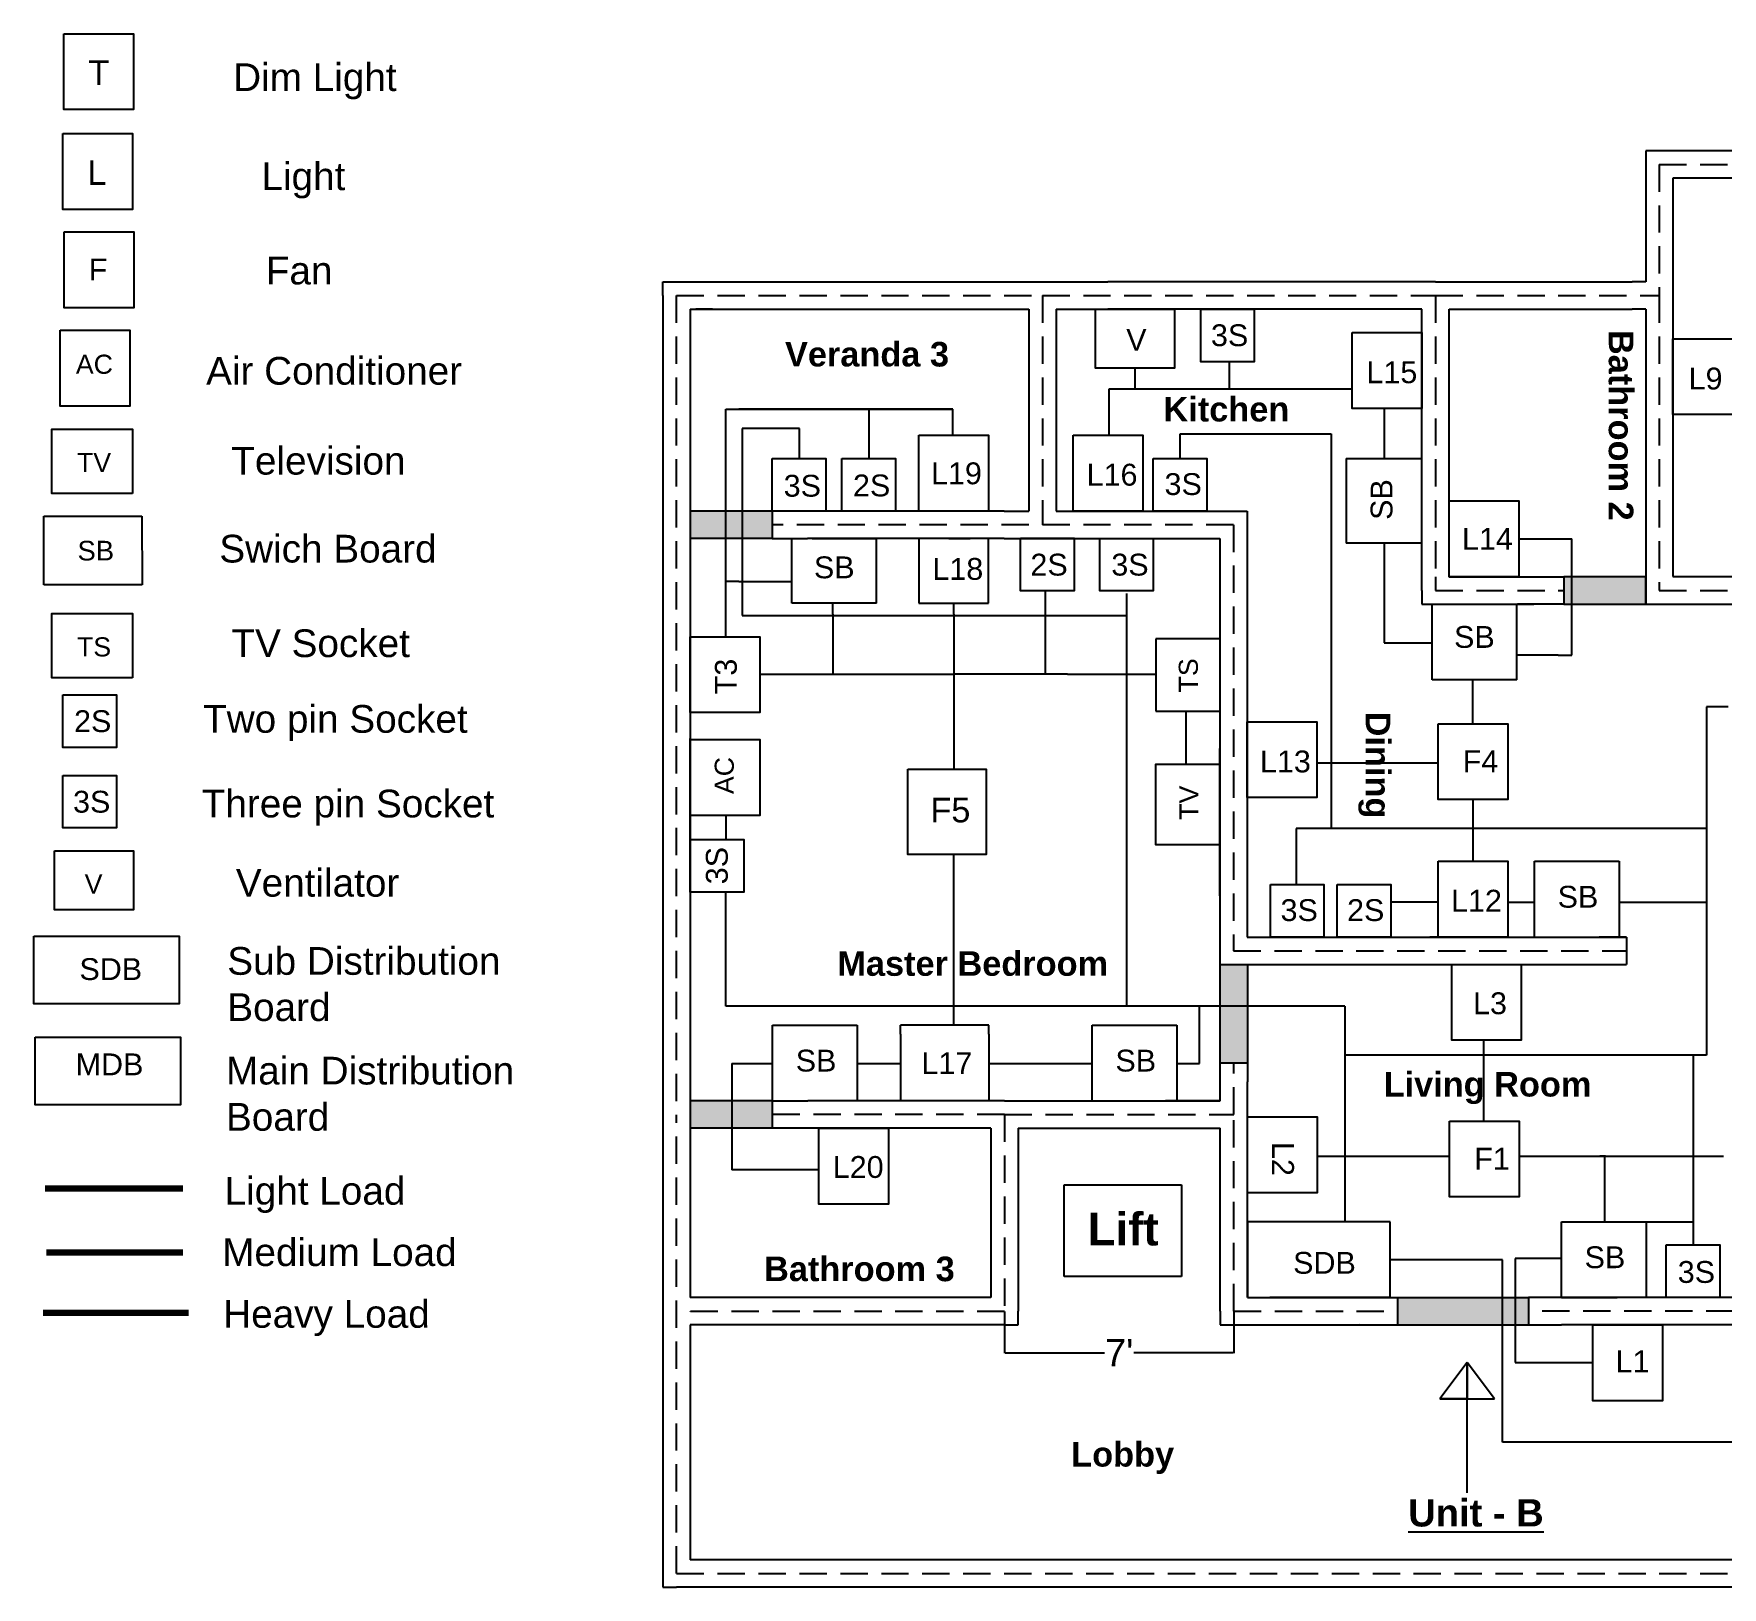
# Model space of a CAD drawing. Header units: inches. Extents: x -83441902 to -83440645, y 118546748 to 118547331.
# Drawn here: x -83441902 to -83441283, y 118546750 to 118547318 of the extents above; entities that cross this region are included whole.
import ezdxf

# ---------------------------------------------------------------- set-up
doc = ezdxf.new("R2010")
doc.units = ezdxf.units.IN
doc.header["$MEASUREMENT"] = 0
doc.linetypes.add('DASHEDX2', pattern=[1.5, 1, -0.5])
doc.styles.get("Standard").update_dxf_attribs({"font": 'ARIALUNI.TTF'})
doc.dimstyles.get("Standard").update_dxf_attribs({"dimtxt": 10, "dimasz": 0.18, "dimexe": 0.18, "dimexo": 0.0625, "dimgap": 0.09, "dimtad": 0, "dimdec": 1, "dimzin": 0, "dimdsep": 46, "dimlunit": 3, "dimtxsty": 'Standard', "dimcen": 0.09, "dimclrd": 3, "dimclre": 3, "dimadec": 0, "dimazin": 0, "dimtfac": 1, "dimtdec": 1, "dimtofl": 0, "dimtmove": 0, "dimatfit": 3, "dimfxl": 1, "dimtolj": 1, "dimtzin": 0, "dimarcsym": 0})

# ---------------------------------------------------------------- blocks, each defined once
blk = doc.blocks.new('*D3')
at = {"color": 3, "lineweight": -2, "ltscale": 10}
for p, q in [((-83441545.88, 118546850.68), (-83441545.88, 118546835.36)), ((-83441461.88, 118546850.68), (-83441461.88, 118546835.36)), ((-83441545.7, 118546835.54), (-83441509.2, 118546835.54)), ((-83441462.06, 118546835.54), (-83441498.55, 118546835.54))]:
    blk.add_line(p, q, dxfattribs=at)
at = {"color": 3, "ltscale": 10}
for points in [[(-83441545.7, 118546835.57), (-83441545.7, 118546835.51), (-83441545.88, 118546835.54)], [(-83441462.06, 118546835.57), (-83441462.06, 118546835.51), (-83441461.88, 118546835.54)]]:
    blk.add_solid(points, dxfattribs=at)
at = {"layer": 'Defpoints', "color": 0, "ltscale": 10}
for p in [(-83441545.88, 118546850.74), (-83441461.88, 118546850.74), (-83441461.88, 118546835.54)]:
    blk.add_point(p, dxfattribs=at)
at = {"color": 0, "ltscale": 10, "insert": (-83441503.88, 118546835.54), "char_height": 10, "attachment_point": 5}
blk.add_mtext("\\A1;7'", dxfattribs=at)
blk = doc.blocks.new('A$C3D90195F')
at = {"ltscale": 10, "insert": (0.74, 10.61), "char_height": 8, "width": 21.5, "attachment_point": 1}
blk.add_mtext('{\\fArial|b0|i0|c0|p34;3S}', dxfattribs=at)

msp = doc.modelspace()

# ---------------------------------------------------------------- hatches: boundary and pattern name
at = {"ltscale": 10}
h = msp.add_hatch(color=1, dxfattribs=at)
h.set_gradient(color1=(228, 121, 27), one_color=1, tint=1)
h.paths.add_polyline_path([(-83441631, 118547143.74), (-83441661, 118547143.74), (-83441661, 118547133.74), (-83441631, 118547133.74)])
h = msp.add_hatch(color=5, dxfattribs=at)
h.set_gradient(color1=(228, 121, 27), one_color=1, tint=1)
h.paths.add_polyline_path([(-83441311, 118547119.68), (-83441341, 118547119.68), (-83441341, 118547109.68), (-83441311, 118547109.68)])
h = msp.add_hatch(color=5, dxfattribs=at)
h.set_gradient(color1=(228, 121, 27), one_color=1, tint=1)
h.paths.add_polyline_path([(-83441456.88, 118546977.74), (-83441466.88, 118546977.74), (-83441466.88, 118546941.74), (-83441456.88, 118546941.74)])
h = msp.add_hatch(color=1, dxfattribs=at)
h.set_gradient(color1=(228, 121, 27), one_color=1, tint=1)
h.paths.add_polyline_path([(-83441630.87, 118546927.74), (-83441661, 118546927.74), (-83441661, 118546927.68), (-83441661, 118546917.74), (-83441630.87, 118546917.74)])
h = msp.add_hatch(color=1, dxfattribs=at)
h.set_gradient(color1=(228, 121, 27), one_color=1, tint=1)
h.paths.add_polyline_path([(-83441353.88, 118546855.74), (-83441401.88, 118546855.74), (-83441401.88, 118546845.74), (-83441353.88, 118546845.74)])

# ---------------------------------------------------------------- linework, layer by layer
for p, q in [((-83441306, 118547275.68), (-83441311, 118547275.68)), ((-83441311, 118547275.68), (-83441311, 118547270.68)), ((-83441114, 118547275.68), (-83441306, 118547275.68)), ((-83441311, 118547270.68), (-83441311, 118547227.68)), ((-83441119, 118547265.68), (-83441301, 118547265.68)), ((-83441301, 118547265.68), (-83441301, 118547222.68)), ((-83441301, 118547265.68), (-83441301, 118547222.68)), ((-83441671, 118547222.68), (-83441671, 118547227.68)), ((-83441671, 118547227.68), (-83441666, 118547227.68)), ((-83441671, 118547222.68), (-83441671, 118546922.68)), ((-83441666, 118547227.68), (-83441545.94, 118547227.68)), ((-83441545.94, 118547227.68), (-83441508, 118547227.68)), ((-83441545.94, 118547227.68), (-83441508, 118547227.68)), ((-83441388, 118547227.68), (-83441508, 118547227.68)), ((-83441388, 118547227.68), (-83441316, 118547227.68)), ((-83441311, 118547227.68), (-83441316, 118547227.68)), ((-83441661, 118547217.68), (-83441545.94, 118547217.68)), ((-83441661, 118547217.68), (-83441661, 118546927.68)), ((-83441545.94, 118547217.68), (-83441537, 118547217.68)), ((-83441537, 118547217.68), (-83441537, 118547143.74)), ((-83441527, 118547217.68), (-83441527, 118547143.74)), ((-83441527, 118547217.68), (-83441508, 118547217.68)), ((-83441393, 118547217.68), (-83441508, 118547217.68)), ((-83441393, 118547198.68), (-83441393, 118547217.68)), ((-83441383, 118547217.68), (-83441316, 118547217.68)), ((-83441383, 118547198.68), (-83441383, 118547217.68)), ((-83441311, 118547217.68), (-83441316, 118547217.68)), ((-83441311, 118547217.68), (-83441316, 118547217.68)), ((-83441311, 118547217.68), (-83441316, 118547217.68)), ((-83441311, 118547217.68), (-83441311, 118547119.68)), ((-83441393, 118547114.68), (-83441393, 118547198.68)), ((-83441383, 118547119.68), (-83441383, 118547198.68)), ((-83441546, 118547143.74), (-83441618, 118547143.74)), ((-83441546, 118547143.74), (-83441537, 118547143.74)), ((-83441527, 118547143.74), (-83441462, 118547143.74)), ((-83441462, 118547143.74), (-83441457, 118547143.74)), ((-83441457, 118547143.74), (-83441457, 118547138.74)), ((-83441537, 118547138.74), (-83441537, 118547138.68)), ((-83441527, 118547138.74), (-83441527, 118547138.68)), ((-83441457, 118547138.74), (-83441457, 118546987.74)), ((-83441546, 118547133.74), (-83441618, 118547133.74)), ((-83441546, 118547133.74), (-83441467, 118547133.74)), ((-83441467, 118547133.74), (-83441467, 118546982.74)), ((-83441388, 118547119.68), (-83441388, 118547114.68)), ((-83441383, 118547119.68), (-83441352, 118547119.68)), ((-83441383, 118547119.68), (-83441352, 118547119.68)), ((-83441311, 118547119.68), (-83441311, 118547109.68)), ((-83441393, 118547114.68), (-83441393, 118547109.68)), ((-83441393, 118547109.68), (-83441388, 118547109.68)), ((-83441388, 118547109.68), (-83441352, 118547109.68)), ((-83441467, 118546982.74), (-83441467, 118546977.74)), ((-83441467, 118546977.74), (-83441462, 118546977.74)), ((-83441466.88, 118546927.74), (-83441466.88, 118546934.74)), ((-83441456.88, 118546922.74), (-83441456.88, 118546934.74)), ((-83441666, 118546927.68), (-83441666, 118546927.68)), ((-83441545.88, 118546927.74), (-83441466.88, 118546927.74)), ((-83441671, 118546922.68), (-83441671, 118546850.68)), ((-83441550.88, 118546922.74), (-83441550.88, 118546922.74)), ((-83441456.88, 118546855.74), (-83441456.88, 118546922.74)), ((-83441661, 118546917.68), (-83441661, 118546855.74)), ((-83441550.88, 118546917.74), (-83441550.88, 118546855.74)), ((-83441545.88, 118546917.74), (-83441545.87, 118546917.74)), ((-83441545.87, 118546917.74), (-83441545.88, 118546917.74)), ((-83441540.88, 118546917.74), (-83441540.88, 118546850.74)), ((-83441540.88, 118546917.74), (-83441466.88, 118546917.74)), ((-83441466.88, 118546850.74), (-83441466.88, 118546917.74)), ((-83441671, 118546850.68), (-83441671, 118546754.68)), ((-83441661, 118546850.74), (-83441661, 118546850.68)), ((-83441661, 118546850.74), (-83441661, 118546850.68)), ((-83441466.88, 118546850.74), (-83441466.88, 118546845.74)), ((-83441661, 118546845.74), (-83441661, 118546759.68)), ((-83441661, 118546845.74), (-83441661, 118546759.68)), ((-83441466.88, 118546845.74), (-83441461.88, 118546845.74)), ((-83441666, 118546759.68), (-83441666, 118546759.68)), ((-83441150.03, 118546759.74), (-83441661, 118546759.68)), ((-83441671, 118546754.68), (-83441671, 118546749.68)), ((-83441671, 118546749.68), (-83441666, 118546749.68)), ((-83441150.03, 118546749.74), (-83441666, 118546749.68)), ((-83441150.03, 118546749.74), (-83441666, 118546749.68))]:
    msp.add_line(p, q)
at = {"linetype": 'DASHEDX2', "ltscale": 10}
for p, q in [((-83441306, 118547270.68), (-83441306, 118547222.68)), ((-83441306, 118547270.68), (-83441114, 118547270.68)), ((-83441666, 118547222.68), (-83441532, 118547222.68)), ((-83441666, 118546927.68), (-83441666, 118547222.68)), ((-83441532, 118547222.68), (-83441388, 118547222.68)), ((-83441532, 118547222.68), (-83441532, 118547138.68)), ((-83441388, 118547222.68), (-83441306, 118547222.68)), ((-83441388, 118547222.68), (-83441388, 118547114.68)), ((-83441306, 118547222.68), (-83441306, 118547114.68)), ((-83441462, 118547138.74), (-83441631, 118547138.74)), ((-83441462, 118547138.74), (-83441462, 118546982.74)), ((-83441388, 118547114.68), (-83441341, 118547114.68)), ((-83441306, 118547114.68), (-83441275, 118547114.68)), ((-83441462, 118546982.74), (-83441318, 118546982.74)), ((-83441461.88, 118546922.74), (-83441461.88, 118546941.74)), ((-83441666, 118546754.68), (-83441666, 118546922.68)), ((-83441545.88, 118546922.74), (-83441630.87, 118546922.74)), ((-83441545.88, 118546922.74), (-83441461.88, 118546922.74)), ((-83441545.88, 118546922.74), (-83441545.88, 118546850.74)), ((-83441461.88, 118546850.74), (-83441461.88, 118546922.74)), ((-83441545.88, 118546850.68), (-83441666, 118546850.68)), ((-83441461.88, 118546850.74), (-83441401.88, 118546850.74)), ((-83441233.88, 118546850.74), (-83441353.88, 118546850.74)), ((-83441666, 118546754.68), (-83441041.88, 118546754.68))]:
    msp.add_line(p, q, dxfattribs=at)
at = {"ltscale": 10}
for p, q in [((-83441301, 118547222.68), (-83441301, 118547119.74)), ((-83441661, 118547217.68), (-83441658.98, 118547217.68)), ((-83441652.9, 118547217.68), (-83441658.98, 118547217.68)), ((-83441420.74, 118547163), (-83441393, 118547163)), ((-83441420.74, 118547163), (-83441420.74, 118547132)), ((-83441897.85, 118547116.68), (-83441897.85, 118547141.84)), ((-83441897.85, 118547141.84), (-83441861.88, 118547141.84)), ((-83441861.88, 118547141.88), (-83441861.85, 118547116.68)), ((-83441631, 118547143.74), (-83441661, 118547143.74)), ((-83441618, 118547143.74), (-83441631, 118547143.74)), ((-83441631, 118547143.74), (-83441631, 118547133.74)), ((-83441605.42, 118547143.74), (-83441613.19, 118547143.74)), ((-83441393, 118547114.68), (-83441393, 118547146.86)), ((-83441631, 118547133.74), (-83441661, 118547133.74)), ((-83441631, 118547133.74), (-83441618, 118547133.74)), ((-83441623.76, 118547110), (-83441623.76, 118547133.74)), ((-83441616.38, 118547133.74), (-83441594.38, 118547133.74)), ((-83441594.38, 118547133.74), (-83441592.75, 118547133.74)), ((-83441592.76, 118547110), (-83441592.75, 118547133.74)), ((-83441577.21, 118547133.74), (-83441577.21, 118547110)), ((-83441566.26, 118547133.74), (-83441558.49, 118547133.74)), ((-83441551.71, 118547110), (-83441551.71, 118547133.74)), ((-83441521.1, 118547133.74), (-83441507.89, 118547133.74)), ((-83441393, 118547132), (-83441420.74, 118547132)), ((-83441861.85, 118547116.68), (-83441897.85, 118547116.68)), ((-83441361.99, 118547119.68), (-83441369.76, 118547119.68)), ((-83441352, 118547119.68), (-83441342, 118547119.68)), ((-83441342, 118547119.68), (-83441341, 118547119.68)), ((-83441341, 118547119.68), (-83441341, 118547109.68)), ((-83441311, 118547119.68), (-83441341, 118547119.68)), ((-83441311, 118547109.68), (-83441311, 118547119.68)), ((-83441301, 118547119.74), (-83441273.5, 118547119.74)), ((-83441592.76, 118547110), (-83441623.76, 118547110)), ((-83441577.21, 118547110), (-83441564.46, 118547110)), ((-83441577.21, 118547110), (-83441551.71, 118547110)), ((-83441564.46, 118547110), (-83441551.71, 118547110)), ((-83441393, 118547109.68), (-83441390, 118547109.68)), ((-83441389.26, 118547081.93), (-83441389.26, 118547109.68)), ((-83441358.26, 118547081.93), (-83441358.26, 118547109.68)), ((-83441341, 118547109.68), (-83441358, 118547109.68)), ((-83441342, 118547109.68), (-83441352, 118547109.68)), ((-83441341, 118547109.68), (-83441311, 118547109.68)), ((-83441311, 118547109.68), (-83441301, 118547109.68)), ((-83441301, 118547109.68), (-83441273.5, 118547109.68)), ((-83441467, 118547097), (-83441490.5, 118547097)), ((-83441490.5, 118547097), (-83441490.5, 118547070.5)), ((-83441358.26, 118547081.93), (-83441389.26, 118547081.93)), ((-83441490.5, 118547070.5), (-83441467, 118547070.5)), ((-83441661, 118547004.19), (-83441661, 118547060.44)), ((-83441467, 118547002.83), (-83441467, 118547056.83)), ((-83441351.76, 118546987.74), (-83441351.76, 118547015.48)), ((-83441351.76, 118547015.48), (-83441320.76, 118547015.48)), ((-83441320.76, 118547015.48), (-83441320.76, 118546987.74)), ((-83441457, 118546987.74), (-83441318, 118546987.74)), ((-83441382.31, 118546987.74), (-83441390.08, 118546987.74)), ((-83441360.68, 118546987.74), (-83441351.76, 118546987.74)), ((-83441318, 118546987.74), (-83441328, 118546987.74)), ((-83441318, 118546987.74), (-83441318, 118546982.74)), ((-83441318, 118546982.74), (-83441318, 118546977.74)), ((-83441466.88, 118546941.74), (-83441466.88, 118546977.74)), ((-83441466.88, 118546977.74), (-83441456.88, 118546977.74)), ((-83441462, 118546977.74), (-83441318, 118546977.74)), ((-83441456.88, 118546977.74), (-83441456.88, 118546941.74)), ((-83441630.87, 118546927.74), (-83441630.87, 118546955.48)), ((-83441630.87, 118546955.48), (-83441599.87, 118546955.48)), ((-83441599.87, 118546955.48), (-83441599.87, 118546927.74)), ((-83441583.96, 118546952.2), (-83441583.96, 118546955.48)), ((-83441551.63, 118546955.48), (-83441583.96, 118546955.48)), ((-83441583.96, 118546952.2), (-83441583.96, 118546927.74)), ((-83441551.63, 118546952.2), (-83441551.63, 118546955.48)), ((-83441551.63, 118546952.2), (-83441551.63, 118546927.74)), ((-83441513.76, 118546927.74), (-83441513.76, 118546955.48)), ((-83441513.76, 118546955.48), (-83441482.76, 118546955.48)), ((-83441482.76, 118546955.48), (-83441482.76, 118546927.74)), ((-83441466.88, 118546934.74), (-83441466.88, 118546941.74)), ((-83441466.88, 118546941.74), (-83441456.88, 118546941.74)), ((-83441456.88, 118546941.74), (-83441456.88, 118546934.74)), ((-83441630.87, 118546927.74), (-83441661, 118546927.74)), ((-83441661, 118546927.68), (-83441661, 118546917.74)), ((-83441630.87, 118546917.74), (-83441630.87, 118546927.74)), ((-83441630.87, 118546927.74), (-83441617.88, 118546927.74)), ((-83441545.88, 118546927.74), (-83441617.88, 118546927.74)), ((-83441558.62, 118546927.74), (-83441566.39, 118546927.74)), ((-83441545.88, 118546927.74), (-83441557.39, 118546927.74)), ((-83441466.88, 118546927.74), (-83441486.88, 118546927.74)), ((-83441630.87, 118546917.74), (-83441661, 118546917.74)), ((-83441617.88, 118546917.74), (-83441630.87, 118546917.74)), ((-83441550.88, 118546917.74), (-83441617.88, 118546917.74)), ((-83441603.69, 118546917.74), (-83441595.92, 118546917.74)), ((-83441524, 118546897), (-83441481, 118546897)), ((-83441524, 118546863.5), (-83441524, 118546897)), ((-83441481, 118546897), (-83441481, 118546863.5)), ((-83441404.64, 118546883.48), (-83441456.88, 118546883.48)), ((-83441456.88, 118546883.48), (-83441456.88, 118546855.74)), ((-83441404.64, 118546855.77), (-83441404.64, 118546883.48)), ((-83441341.88, 118546855.74), (-83441341.88, 118546883.48)), ((-83441341.88, 118546883.48), (-83441310.88, 118546883.48)), ((-83441341.88, 118546883.48), (-83441326, 118546883.48)), ((-83441341.88, 118546883.48), (-83441326, 118546883.48)), ((-83441310.88, 118546883.48), (-83441310.88, 118546855.74)), ((-83441481, 118546863.5), (-83441524, 118546863.5)), ((-83441550.88, 118546855.74), (-83441661, 118546855.74)), ((-83441540.88, 118546845.74), (-83441540.88, 118546850.74)), ((-83441456.88, 118546855.74), (-83441404.64, 118546855.77)), ((-83441456.88, 118546855.74), (-83441401.88, 118546855.74)), ((-83441426.64, 118546855.79), (-83441448.7, 118546855.81)), ((-83441404.64, 118546855.77), (-83441426.64, 118546855.79)), ((-83441401.88, 118546855.74), (-83441401.88, 118546845.74)), ((-83441401.88, 118546855.74), (-83441353.88, 118546855.74)), ((-83441341.88, 118546855.74), (-83441353.88, 118546855.74)), ((-83441353.88, 118546855.74), (-83441353.88, 118546845.74)), ((-83441238.88, 118546855.74), (-83441341.88, 118546855.74)), ((-83441341.88, 118546855.74), (-83441321.47, 118546855.74)), ((-83441545.88, 118546845.74), (-83441661, 118546845.74)), ((-83441545.88, 118546845.74), (-83441540.88, 118546845.74)), ((-83441461.88, 118546845.74), (-83441401.88, 118546845.74)), ((-83441415.92, 118546845.72), (-83441445.9, 118546845.69)), ((-83441401.88, 118546845.74), (-83441353.88, 118546845.74)), ((-83441353.88, 118546845.74), (-83441341.88, 118546845.74)), ((-83441236.88, 118546845.74), (-83441341.88, 118546845.74)), ((-83441376.42, 118546832), (-83441386.42, 118546818.6)), ((-83441376.42, 118546784.26), (-83441376.42, 118546832)), ((-83441376.42, 118546832), (-83441376.42, 118546818.6)), ((-83441366.42, 118546818.6), (-83441376.42, 118546832)), ((-83441376.42, 118546818.6), (-83441386.42, 118546818.6)), ((-83441386.42, 118546818.6), (-83441376.42, 118546818.6)), ((-83441376.42, 118546818.6), (-83441366.42, 118546818.6))]:
    msp.add_line(p, q, dxfattribs=at)
at = {"color": 1, "ltscale": 10}
for p, q in [((-83441463.5, 118547188.5), (-83441463.5, 118547198.41)), ((-83441498, 118547188.5), (-83441498, 118547196)), ((-83441507.5, 118547183), (-83441507.5, 118547188.5)), ((-83441507.5, 118547188.5), (-83441450, 118547188.5)), ((-83441507.5, 118547188.5), (-83441498, 118547188.5)), ((-83441498, 118547188.5), (-83441463.5, 118547188.5)), ((-83441450, 118547188.5), (-83441418.51, 118547188.5)), ((-83441648, 118547097.74), (-83441648, 118547181)), ((-83441648, 118547181), (-83441564.76, 118547181)), ((-83441593.76, 118547181), (-83441643.26, 118547181)), ((-83441595.5, 118547163), (-83441595.5, 118547181)), ((-83441564.76, 118547181), (-83441593.76, 118547181)), ((-83441564.76, 118547171.48), (-83441564.76, 118547181)), ((-83441507.5, 118547171.48), (-83441507.5, 118547183)), ((-83441406.76, 118547181.31), (-83441406.76, 118547163)), ((-83441406.76, 118547132), (-83441406.76, 118547095.5)), ((-83441357.49, 118547133.55), (-83441343, 118547133.55)), ((-83441343, 118547133.55), (-83441338, 118547133.55)), ((-83441338, 118547091), (-83441338, 118547133.55)), ((-83441643.26, 118547118), (-83441648, 118547118)), ((-83441643.26, 118547118), (-83441623.76, 118547118)), ((-83441531, 118547114.5), (-83441531, 118547084.01)), ((-83441608.76, 118547105.99), (-83441608.76, 118547110)), ((-83441608.76, 118547105.99), (-83441608.76, 118547084.01)), ((-83441564.46, 118547105.99), (-83441564.46, 118547110)), ((-83441564.46, 118547105.99), (-83441564.46, 118547049.19)), ((-83441406.76, 118547095.5), (-83441389.26, 118547095.5)), ((-83441343, 118547091), (-83441358.26, 118547091)), ((-83441343, 118547091), (-83441338, 118547091)), ((-83441635.49, 118547084.01), (-83441564.46, 118547084.01)), ((-83441525.1, 118547084.01), (-83441564.46, 118547084.01)), ((-83441522.76, 118547084), (-83441525.1, 118547084.01)), ((-83441522.76, 118547084), (-83441490.5, 118547084)), ((-83441374.26, 118547065.83), (-83441374.26, 118547081.93)), ((-83441479.5, 118547070.5), (-83441479.5, 118547051)), ((-83441431.49, 118547051.5), (-83441387.05, 118547051.5)), ((-83441374.26, 118547038.09), (-83441374.26, 118547015.48)), ((-83441564.46, 118546955.48), (-83441564.46, 118547017.98)), ((-83441387.05, 118547000.5), (-83441404.38, 118547000.5)), ((-83441361.54, 118547000.5), (-83441351.76, 118547000.5)), ((-83441320.76, 118547000.5), (-83441288.76, 118547000.5)), ((-83441474.5, 118546941.5), (-83441474.5, 118546962.5)), ((-83441370.26, 118546920.31), (-83441370.26, 118546949.99)), ((-83441645.76, 118546941.5), (-83441630.87, 118546941.5)), ((-83441645.76, 118546941.5), (-83441645.76, 118546902.5)), ((-83441599.87, 118546941.5), (-83441583.96, 118546941.5)), ((-83441551.63, 118546941.5), (-83441513.76, 118546941.5)), ((-83441482.76, 118546941.5), (-83441474.5, 118546941.5)), ((-83441431.36, 118546907.5), (-83441382.82, 118546907.5)), ((-83441357.31, 118546907.5), (-83441327.76, 118546907.5)), ((-83441327.76, 118546907.5), (-83441327.76, 118546907.5)), ((-83441325.76, 118546907.5), (-83441327.76, 118546907.5)), ((-83441327.76, 118546907.5), (-83441282.54, 118546907.5)), ((-83441326, 118546883.48), (-83441326, 118546907.5)), ((-83441613.93, 118546902.5), (-83441645.76, 118546902.5)), ((-83441310.88, 118546883.48), (-83441293.5, 118546883.48)), ((-83441341.88, 118546870), (-83441358.76, 118546870)), ((-83441358.76, 118546870), (-83441358.76, 118546832)), ((-83441358.76, 118546832), (-83441330.34, 118546832))]:
    msp.add_line(p, q, dxfattribs=at)
at = {"color": 5, "ltscale": 10}
for p, q in [((-83441621, 118547174), (-83441642, 118547174)), ((-83441642, 118547174), (-83441642, 118547105.5)), ((-83441621, 118547163), (-83441621, 118547174)), ((-83441481.5, 118547163), (-83441481.5, 118547172)), ((-83441481.5, 118547172), (-83441426.26, 118547172)), ((-83441426.26, 118547172), (-83441426.26, 118547027.5)), ((-83441501.19, 118547113.5), (-83441501.19, 118546962.5)), ((-83441642, 118547105.5), (-83441501.19, 118547105.5)), ((-83441280.76, 118547072), (-83441288.76, 118547072)), ((-83441288.76, 118547072), (-83441288.76, 118546944.5)), ((-83441648, 118547032.31), (-83441648, 118547023.45)), ((-83441288.76, 118547027.5), (-83441439, 118547027.5)), ((-83441439, 118547027.5), (-83441439, 118547007)), ((-83441648, 118546962.5), (-83441648, 118547004.19)), ((-83441505.89, 118546962.5), (-83441648, 118546962.5)), ((-83441421.26, 118546962.5), (-83441505.89, 118546962.5)), ((-83441421.26, 118546962.5), (-83441421.26, 118546883.48)), ((-83441288.76, 118546944.5), (-83441421.26, 118546944.5)), ((-83441293.5, 118546875), (-83441293.5, 118546944.5))]:
    msp.add_line(p, q, dxfattribs=at)
at = {"color": 1, "lineweight": 140, "ltscale": 10}
msp.add_line((-83441897.35, 118546895.68), (-83441846.85, 118546895.68), dxfattribs=at)
at = {"color": 5, "lineweight": 140, "ltscale": 10}
msp.add_line((-83441896.85, 118546872.18), (-83441846.85, 118546872.18), dxfattribs=at)
at = {"color": 2, "ltscale": 10}
for p, q in [((-83441363.5, 118546869.5), (-83441404.64, 118546869.5)), ((-83441363.5, 118546802.74), (-83441363.5, 118546869.5)), ((-83441276.88, 118546802.74), (-83441363.5, 118546802.74))]:
    msp.add_line(p, q, dxfattribs=at)
at = {"color": 2, "lineweight": 140, "ltscale": 10}
msp.add_line((-83441898.1, 118546850.18), (-83441844.85, 118546850.18), dxfattribs=at)
at = {"ltscale": 10}
for points in [[(-83441890.5, 118547318.5), (-83441864.99, 118547318.5), (-83441864.99, 118547290.76), (-83441890.5, 118547290.76)], [(-83441890.85, 118547281.93), (-83441865.34, 118547281.93), (-83441865.34, 118547254.18), (-83441890.85, 118547254.18)], [(-83441890.35, 118547245.93), (-83441864.84, 118547245.93), (-83441864.84, 118547218.18), (-83441890.35, 118547218.18)], [(-83441512.5, 118547217.67), (-83441483.65, 118547217.67), (-83441483.65, 118547196), (-83441512.5, 118547196)], [(-83441474, 118547217.68), (-83441454.38, 118547217.68), (-83441454.38, 118547198.41), (-83441474, 118547198.41)], [(-83441891.85, 118547209.93), (-83441866.34, 118547209.93), (-83441866.34, 118547182.18), (-83441891.85, 118547182.18)], [(-83441418.51, 118547209.06), (-83441393, 118547209.06), (-83441393, 118547181.31), (-83441418.51, 118547181.31)], [(-83441301, 118547206.81), (-83441275.49, 118547206.81), (-83441275.49, 118547179.06), (-83441301, 118547179.06)], [(-83441865.35, 118547150.18), (-83441894.85, 118547150.18), (-83441894.85, 118547173.68), (-83441865.35, 118547173.68)], [(-83441577.21, 118547171.48), (-83441551.69, 118547171.48), (-83441551.69, 118547143.74), (-83441577.21, 118547143.74)], [(-83441520.76, 118547171.48), (-83441495.25, 118547171.48), (-83441495.25, 118547143.74), (-83441520.76, 118547143.74)], [(-83441631, 118547163), (-83441611.38, 118547163), (-83441611.38, 118547143.74), (-83441631, 118547143.74)], [(-83441605.42, 118547163), (-83441585.79, 118547163), (-83441585.79, 118547143.74), (-83441605.42, 118547143.74)], [(-83441491.38, 118547163), (-83441471.76, 118547163), (-83441471.76, 118547143.74), (-83441491.38, 118547143.74)], [(-83441383, 118547147.42), (-83441357.49, 118547147.42), (-83441357.49, 118547119.68), (-83441383, 118547119.68)], [(-83441540, 118547133.76), (-83441520.38, 118547133.76), (-83441520.38, 118547114.5), (-83441540, 118547114.5)], [(-83441511, 118547133.74), (-83441491.38, 118547133.74), (-83441491.38, 118547114.48), (-83441511, 118547114.48)], [(-83441865.35, 118547082.68), (-83441894.85, 118547082.68), (-83441894.85, 118547106.18), (-83441865.35, 118547106.18)], [(-83441661, 118547097.74), (-83441635.49, 118547097.74), (-83441635.49, 118547070), (-83441661, 118547070)], [(-83441890.85, 118547076.44), (-83441871.23, 118547076.44), (-83441871.23, 118547057.18), (-83441890.85, 118547057.18)], [(-83441457, 118547066.58), (-83441431.49, 118547066.58), (-83441431.49, 118547038.84), (-83441457, 118547038.84)], [(-83441387.05, 118547065.83), (-83441361.54, 118547065.83), (-83441361.54, 118547038.09), (-83441387.05, 118547038.09)], [(-83441661, 118547060.06), (-83441635.49, 118547060.06), (-83441635.49, 118547032.31), (-83441661, 118547032.31)], [(-83441581.34, 118547049.19), (-83441552.64, 118547049.19), (-83441552.64, 118547017.98), (-83441581.34, 118547017.98)], [(-83441467, 118547051), (-83441467, 118547021.5), (-83441490.5, 118547021.5), (-83441490.5, 118547051)], [(-83441890.85, 118547046.94), (-83441871.23, 118547046.94), (-83441871.23, 118547027.68), (-83441890.85, 118547027.68)], [(-83441893.85, 118547019.35), (-83441865.01, 118547019.35), (-83441865.01, 118546997.68), (-83441893.85, 118546997.68)], [(-83441661, 118547023.45), (-83441641.38, 118547023.45), (-83441641.38, 118547004.19), (-83441661, 118547004.19)], [(-83441387.05, 118547015.48), (-83441361.54, 118547015.48), (-83441361.54, 118546987.74), (-83441387.05, 118546987.74)], [(-83441448.5, 118547007), (-83441428.88, 118547007), (-83441428.88, 118546987.74), (-83441448.5, 118546987.74)], [(-83441424, 118547007), (-83441404.38, 118547007), (-83441404.38, 118546987.74), (-83441424, 118546987.74)], [(-83441901.5, 118546988.04), (-83441848.23, 118546988.04), (-83441848.23, 118546963.3), (-83441901.5, 118546963.3)], [(-83441382.07, 118546977.74), (-83441356.56, 118546977.74), (-83441356.56, 118546949.99), (-83441382.07, 118546949.99)], [(-83441901, 118546951.04), (-83441847.73, 118546951.04), (-83441847.73, 118546926.3), (-83441901, 118546926.3)], [(-83441456.88, 118546921.89), (-83441431.36, 118546921.89), (-83441431.36, 118546894.14), (-83441456.88, 118546894.14)], [(-83441382.82, 118546920.31), (-83441357.31, 118546920.31), (-83441357.31, 118546892.57), (-83441382.82, 118546892.57)], [(-83441613.93, 118546917.74), (-83441588.42, 118546917.74), (-83441588.42, 118546889.99), (-83441613.93, 118546889.99)], [(-83441303.5, 118546875), (-83441283.88, 118546875), (-83441283.88, 118546855.74), (-83441303.5, 118546855.74)], [(-83441330.34, 118546845.72), (-83441304.83, 118546845.72), (-83441304.83, 118546817.97), (-83441330.34, 118546817.97)]]:
    msp.add_lwpolyline(points, close=True, dxfattribs=at)

# ---------------------------------------------------------------- block references
at = {"color": 1, "ltscale": 10}
msp.add_blockref('A$C3D90195F', (-83441300, 118546858.5), dxfattribs=at)

# ---------------------------------------------------------------- texts
at = {"linetype": 'DASHEDX2', "ltscale": 10}
for s, insert, char_height, width, attachment_point in [('{\\fArial|b0|i0|c0|p34;T}', (-83441881.5, 118547308.75), 9, 28.4945, 1), ('{\\fArial|b0|i0|c0|p34;L}', (-83441881.85, 118547272.18), 9, 28.4945, 1), ('{\\fArial|b0|i0|c0|p34;F}', (-83441881.35, 118547236.18), 8, 28.4945, 1), ('{\\fArial|b0|i0|c0|p34;AC}', (-83441886.08, 118547201), 7, 28.4945, 1), ('{\\fArial|b0|i0|c0|p34;L15}', (-83441413.31, 118547198.55), 8, 28.4945, 1), ('{\\fArial|b0|i0|c0|p34;L9}', (-83441295.27, 118547196.26), 8, 28.4945, 1), ('{\\fArial|b0|i0|c0|p34;L19}', (-83441572.81, 118547161.55), 8, 28.4945, 1), ('{\\fArial|b0|i0|c0|p34;L16}', (-83441515.81, 118547161.05), 8, 28.4945, 1), ('{\\fArial|b0|i0|c0|p34;L14}', (-83441378.31, 118547137.55), 8, 28.4945, 1), ('{\\fArial|b0|i0|c0|p34;L18}', (-83441572.31, 118547126.55), 8, 28.4945, 1), ('{\\fArial|b0|i0|c0|p34;L13}', (-83441452.31, 118547056.05), 8, 28.4945, 1), ('{\\fArial|b0|i0|c0|p34;F4}', (-83441378.04, 118547056.09), 8, 28.4945, 1), ('{\\fArial|b0|i0|c0|p34;F5}', (-83441573.05, 118547038.74), 9, 32.0563, 1), ('{\\fArial|b0|i0|c0|p34;L12}', (-83441382.31, 118547005.05), 8, 28.4945, 1), ('{\\fArial|b0|i0|c0|p34;L3}', (-83441374.26, 118546967.5), 8, 28.4945, 1), ('{\\fArial|b0|i0|c0|p34;L17}', (-83441576.31, 118546945.55), 8, 28.4945, 1), ('{\\fArial|b0|i0|c0|p34;L20}', (-83441608.81, 118546907.55), 8, 28.4945, 1), ('{\\fArial|b0|i0|c0|p34;F1}', (-83441373.82, 118546910.57), 8, 28.4945, 1), ('{\\fArial|b0|i0|c0|p34;L1}', (-83441322.04, 118546836.38), 8, 28.4945, 1), ('{\\fArial|b1|i0|c0|p34;Lobby}', (-83441502.6, 118546802.85), 9, 25.4153, 2)]:
    msp.add_mtext(s, dxfattribs=dict(at, insert=insert, char_height=char_height, width=width, attachment_point=attachment_point))
at = {"ltscale": 10, "attachment_point": 1}
for s, insert, char_height, width in [('{\\fArial|b0|i0|c0|p34;Dim Light}', (-83441828.45, 118547307.69), 10.15, 98.8549), ('{\\fArial|b0|i0|c0|p34;Light}', (-83441818.09, 118547271.4), 10.15, 98.8549), ('{\\fArial|b0|i0|c0|p34;Fan}', (-83441816.51, 118547236.87), 10.15, 88.9171), ('{\\fArial|b0|i0|c0|p34;3S}', (-83441470.26, 118547212.11), 8, 21.5), ('{\\fArial|b1|i0|c0|p34;Veranda 3}', (-83441626.3, 118547205.68), 9, 89.2661), ('{\\fArial|b0|i0|c0|p34;Air Conditioner}', (-83441838.36, 118547200.17), 10.15, 95.6851), ('{\\fArial|b1|i0|c0|p34;Kitchen}', (-83441487.64, 118547185.53), 9, 43.5743), ('{\\fArial|b0|i0|c0|p34;Television}', (-83441829.14, 118547167.23), 10.15, 95.6851), ('{\\fArial|b0|i0|c0|p34;TV}', (-83441885.66, 118547165), 7, 95.6851), ('{\\fArial|b0|i0|c0|p34;3S}', (-83441626.79, 118547157), 8, 21.5), ('{\\fArial|b0|i0|c0|p34;2S}', (-83441601.4, 118547157.11), 8, 21.5), ('{\\fArial|b0|i0|c0|p34;3S}', (-83441487.26, 118547157.61), 8, 21.5), ('{\\fArial|b0|i0|c0|p34;Swich Board}', (-83441833.52, 118547135.04), 10.15, 124.7905), ('{\\fArial|b0|i0|c0|p34;SB}', (-83441885.49, 118547132.84), 7.2, 24.6404), ('{\\fArial|b0|i0|c0|p34;SB}', (-83441615.7, 118547127.12), 8, 19.0337), ('{\\fArial|b0|i0|c0|p34;2S}', (-83441536.4, 118547128.11), 8, 21.5), ('{\\fArial|b0|i0|c0|p34;3S}', (-83441506.76, 118547128.11), 8, 21.5), ('{\\fArial|b0|i0|c0|p34;TV Socket}', (-83441829.1, 118547100.41), 10.15, 108.6553), ('{\\fArial|b0|i0|c0|p34;SB}', (-83441381.2, 118547101.64), 8, 19.0337), ('{\\fArial|b0|i0|c0|p34;TS}', (-83441885.66, 118547097.5), 7, 95.6851), ('{\\fArial|b0|i0|c0|p34;Two pin Socket}', (-83441839.47, 118547072.7), 10.15, 130.7714), ('{\\fArial|b0|i0|c0|p34;2S}', (-83441886.75, 118547070.8), 8, 21.5), ('{\\fArial|b0|i0|c0|p34;Three pin Socket}', (-83441839.97, 118547041.7), 10.15, 130.7714), ('{\\fArial|b0|i0|c0|p34;3S}', (-83441887.11, 118547041.3), 8, 21.5), ('{\\fArial|b0|i0|c0|p34;Ventilator}', (-83441827.48, 118547012.69), 10.15, 43.5503), ('{\\fArial|b0|i0|c0|p34;SB}', (-83441343.26, 118547006.5), 8, 19.0337), ('{\\fArial|b0|i0|c0|p34;3S}', (-83441444.76, 118547001.61), 8, 21.5), ('{\\fArial|b0|i0|c0|p34;2S}', (-83441420.4, 118547001.61), 8, 21.5), ('{\\fArial|b0|i0|c0|p34;Sub Distribution\\PBoard}', (-83441830.61, 118546984.08), 10.15, 172.0808), ('{\\fArial|b1|i0|c0|p34;Master Bedroom}', (-83441607.13, 118546982.55), 9, 171.0253), ('{\\fArial|b0|i0|c0|p34;SDB}', (-83441884.78, 118546980.01), 8, 23.9953), ('{\\fArial|b0|i0|c0|p34;MDB}', (-83441886.17, 118546945.14), 8, 23.9953), ('{\\fArial|b0|i0|c0|p34;Main Distribution\\PBoard}', (-83441831.08, 118546943.91), 10.15, 182.0186), ('{\\fArial|b0|i0|c0|p34;SB}', (-83441622.37, 118546946.5), 8, 19.0337), ('{\\fArial|b0|i0|c0|p34;SB}', (-83441505.26, 118546946.5), 8, 19.0337), ('{\\fArial|b1|i0|c0|p34;Living Room}', (-83441407.01, 118546938.35), 9, 115.0696), ('{\\fArial|b0|i0|c0|p34;Light Load}', (-83441831.58, 118546899.91), 10.15, 182.0186), ('{\\fArial|b1|i0|c0|p34;Lift}', (-83441515.46, 118546886.83), 12, 194.7867), ('{\\fArial|b0|i0|c0|p34;Medium Load}', (-83441832.47, 118546877.43), 10.15, 182.0186), ('{\\fArial|b1|i0|c0|p34;Bathroom 3}', (-83441633.97, 118546870.75), 9, 79.5026), ('{\\fArial|b0|i0|c0|p34;SDB}', (-83441440.16, 118546872.45), 8, 23.9953), ('{\\fArial|b0|i0|c0|p34;SB}', (-83441333.38, 118546874.5), 8, 19.0337), ('{\\fArial|b0|i0|c0|p34;Heavy Load}', (-83441832.1, 118546854.83), 10.15, 182.0186), ('{\\fArial|b1|i0|c0|p34;\\LUnit - B}', (-83441398, 118546781.91), 10, 120.6012)]:
    msp.add_mtext(s, dxfattribs=dict(at, insert=insert, char_height=char_height, width=width))
at = {"color": 1, "ltscale": 10, "width": 23, "attachment_point": 1}
for insert, char_height in [((-83441501.3, 118547210.43), 8), ((-83441882.85, 118547010.68), 7)]:
    msp.add_mtext('{\\fArial|b0|i0|c0|p34;\\C256;V}', dxfattribs=dict(at, insert=insert, char_height=char_height))
at = {"ltscale": 10, "attachment_point": 1}
for s, insert, char_height, width, rotation in [('{\\fArial|b1|i0|c0|p34;Bathroom 2}', (-83441315.52, 118547210.06), 9, 79.5026, 270), ('{\\fArial|b0|i0|c0|p34;SB}', (-83441411.76, 118547140.5), 8, 19.0337, 90), ('{\\fArial|b0|i0|c0|p34;TS}', (-83441482.05, 118547077.32), 7, 95.6851, 90), ('{\\fArial|b1|i0|c0|p34;Dining}', (-83441404.55, 118547070.3), 9, 35.7337, 270), ('{\\fArial|b0|i0|c0|p34;TV}', (-83441481.82, 118547030.69), 7, 95.6851, 90), ('{\\fArial|b0|i0|c0|p34;3S}', (-83441655.27, 118547007.07), 8, 21.5, 90)]:
    msp.add_mtext(s, dxfattribs=dict(at, insert=insert, char_height=char_height, width=width, rotation=rotation))
at = {"linetype": 'DASHEDX2', "ltscale": 10, "width": 28.4945, "attachment_point": 1}
for s, insert, char_height, rotation in [('{\\fArial|b0|i0|c0|p34;T3}', (-83441651.96, 118547076.63), 8, 90), ('{\\fArial|b0|i0|c0|p34;AC}', (-83441652.05, 118547040.09), 7, 90), ('{\\fArial|b0|i0|c0|p34;L2}', (-83441439.85, 118546912.71), 8, 270)]:
    msp.add_mtext(s, dxfattribs=dict(at, insert=insert, char_height=char_height, rotation=rotation))

# ---------------------------------------------------------------- dimensions: what is measured, and where the dimension line sits
at = {"ltscale": 10}
dim = msp.add_aligned_dim(p1=(-83441545.88, 118546850.74), p2=(-83441461.88, 118546850.74), distance=-15.2, dimstyle='Standard', dxfattribs=at)
dim.commit()
dim.dimension.update_dxf_attribs({"geometry": '*D3', "text_midpoint": (-83441503.88, 118546835.54)})

doc.saveas('drawing.dxf')
